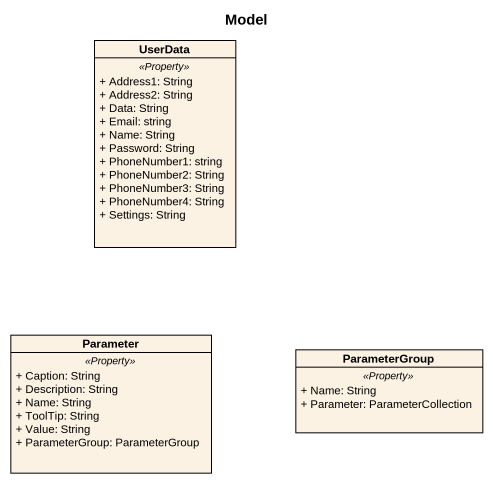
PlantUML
@startuml
title Model
hide circle
hide empty members
skinparam classAttributeIconSize 0
class UserData {
  .. <<Property>> ..
  + Address1: String
  + Address2: String
  + Data: String
  + Email: string
  + Name: String
  + Password: String
  + PhoneNumber1: string
  + PhoneNumber2: String
  + PhoneNumber3: String
  + PhoneNumber4: String
  + Settings: String
}
class Parameter {
  .. <<Property>> ..
  + Caption: String
  + Description: String
  + Name: String
  + ToolTip: String
  + Value: String
  + ParameterGroup: ParameterGroup
}
class ParameterGroup {
  .. <<Property>> ..
  + Name: String
  + Parameter: ParameterCollection
}
@enduml
